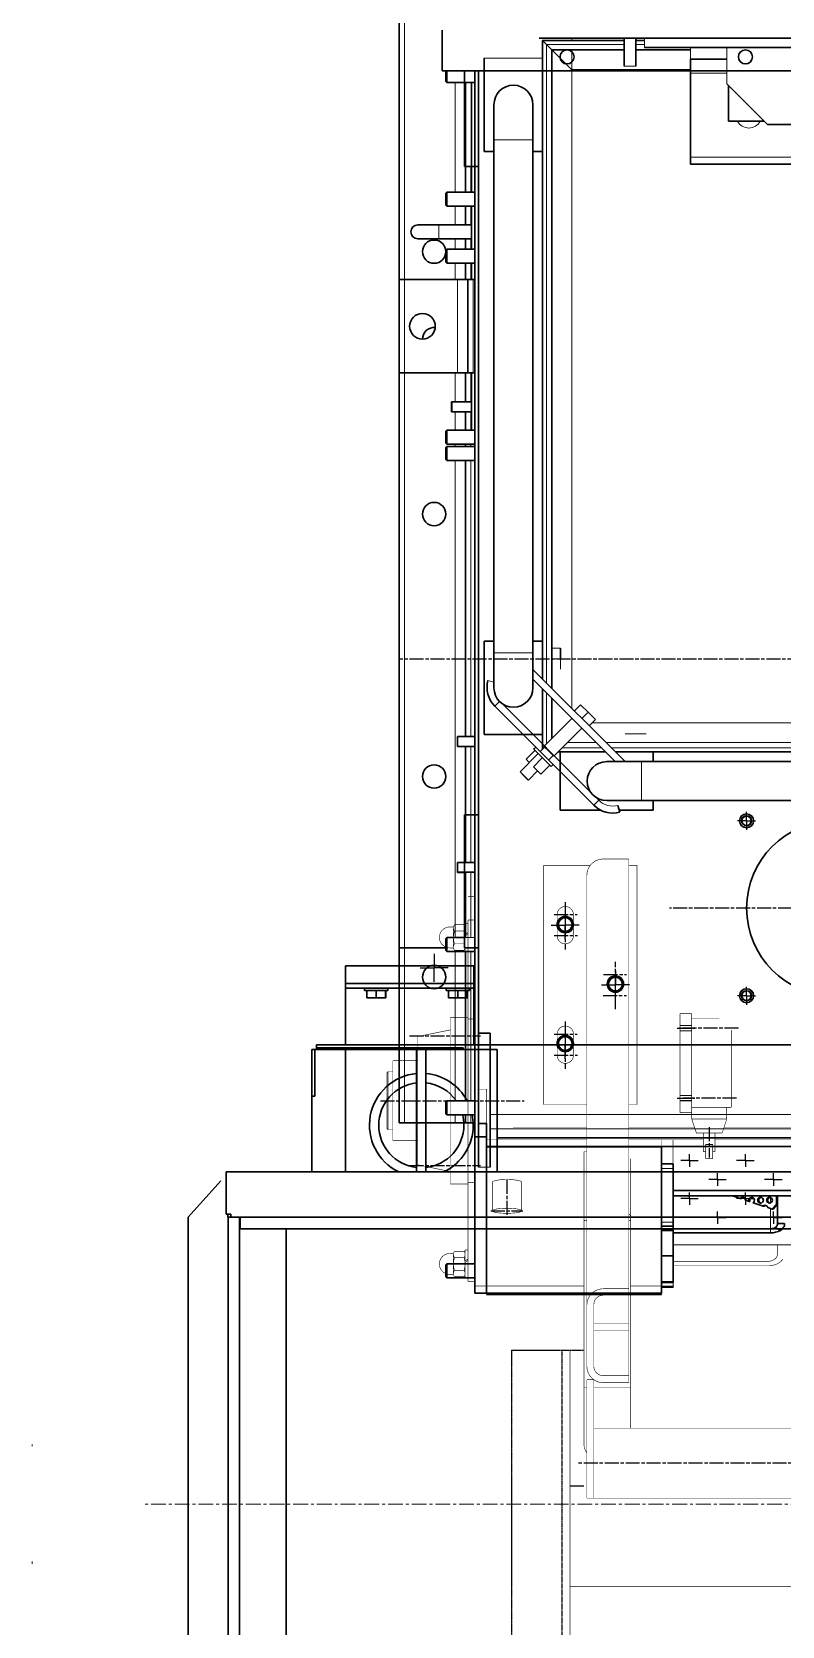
# Model space of a CAD drawing. Header units: feet. Extents: x -99009 to 3252343, y -11094690 to 9035152.
# Drawn here: x 1888051 to 1888695, y -1445643 to -1444276 of the extents above; entities that cross this region are included whole.
import ezdxf

# ---------------------------------------------------------------- set-up
doc = ezdxf.new("R2010")
doc.units = ezdxf.units.FT
for name, pattern in [('CENTER', [2, 1.25, -0.25, 0.25, -0.25]), ('CENTERLINE', [30, 12, -1.5, 3, -1.5, 12]), ('CENTERX2', [20.32, 12.7, -2.54, 2.54, -2.54]), ('HIDDEN', [0.375, 0.25, -0.125]), ('LONG_DASH', [9, 2.25, -4.5, 2.25]), ('PHANTOM', [2.5, 1.25, -0.25, 0.25, -0.25, 0.25, -0.25])]:
    doc.linetypes.add(name, pattern=pattern)
doc.layers.add('AM_7', color=7, linetype='CENTER', lineweight=5)
doc.layers.add('K-LINE', color=7, linetype='Continuous')

# ---------------------------------------------------------------- blocks, each defined once
blk = doc.blocks.new('platform_2')
at = {"color": 7, "linetype": 'Continuous', "lineweight": 30}
for p, q in [((-902.2, 416), (-902.2, -205)), ((-865.2, 9), (-865.2, -26)), ((-422.2, 2), (-782.2, 2)), ((-779.2, -547.5), (-779.2, 0)), ((-779.2, 0), (-709.3, 0)), ((-709.3, 2), (-709.3, -21.9)), ((-699.1, -21.9), (-699.1, 2)), ((-699.1, 0), (-691.7, 0)), ((-771.2, -555.5), (-771.2, -8)), ((-771.2, -8), (-709.3, -8)), ((-699.1, -8), (-652.2, -8)), ((-512.7, -6), (-691.7, -6)), ((-829.2, -26), (-865.2, -26)), ((-846.2, -26), (-846.2, -108)), ((-834.2, -26), (-834.2, -108)), ((-829.2, -95), (-829.2, -15)), ((-754.2, -25), (-652.2, -25)), ((-652.2, -16), (-621.2, -16)), ((-652.2, -28), (-652.2, -16)), ((-861.3, -36), (-846.2, -36)), ((-652.2, -100), (-652.2, -28)), ((-619.7, -38.5), (-619.7, -69.2)), ((-820.9, -55), (-820.9, -85)), ((-787.5, -85), (-787.5, -55)), ((-619.7, -69.2), (-618.3, -69.2)), ((-618.3, -69.2), (-589.1, -69.2)), ((-586.2, -72), (-557.2, -72)), ((-820.9, -95), (-829.2, -95)), ((-820.9, -85), (-820.9, -525)), ((-787.5, -525), (-787.5, -85)), ((-779.2, -95), (-787.5, -95)), ((-846.2, -108), (-834.2, -108)), ((-845.2, -108), (-845.2, -130)), ((-837.2, -108), (-837.2, -940)), ((-834.2, -108), (-834.2, -851)), ((-652.2, -106), (-652.2, -100)), ((-652.2, -106), (-552.2, -106)), ((-861.3, -130), (-862.2, -130.9)), ((-837.2, -130), (-861.3, -130)), ((-862.2, -141.1), (-861.3, -142)), ((-861.3, -142), (-837.2, -142)), ((-845.2, -142), (-845.2, -158)), ((-868.2, -158), (-886.2, -158)), ((-840.2, -158), (-868.2, -158)), ((-886.2, -170), (-868.2, -170)), ((-868.2, -170), (-840.2, -170)), ((-845.2, -170), (-845.2, -179)), ((-861.3, -179), (-862.2, -179.9)), ((-862.2, -190.1), (-861.3, -191)), ((-837.2, -179), (-861.3, -179)), ((-861.3, -191), (-861.3, -179)), ((-861.3, -191), (-837.2, -191)), ((-845.2, -191), (-845.2, -205)), ((-902.2, -205), (-902.2, -285)), ((-902.2, -285), (-902.2, -928)), ((-902.2, -285), (-897.7, -285)), ((-897.7, -285), (-852.2, -285)), ((-852.2, -285), (-843.2, -285)), ((-845.2, -285), (-845.2, -309.8)), ((-840.2, -309.8), (-857.1, -309.8)), ((-857.1, -318.2), (-840.2, -318.2)), ((-845.2, -318.2), (-845.2, -334)), ((-837.2, -334), (-861.3, -334)), ((-861.3, -348), (-862.2, -348.9)), ((-861.3, -346), (-837.2, -346)), ((-837.2, -348), (-861.3, -348)), ((-861.3, -360), (-861.3, -348)), ((-845.2, -346), (-845.2, -348)), ((-862.2, -359.1), (-861.3, -360)), ((-861.3, -360), (-837.2, -360)), ((-845.2, -360), (-845.2, -596.8)), ((-820.9, -515), (-829.2, -515)), ((-829.2, -595), (-829.2, -515)), ((-779.2, -515), (-787.5, -515)), ((-820.9, -525), (-820.9, -555)), ((-787.5, -555), (-787.5, -525)), ((-763.7, -521), (-763.7, -530)), ((-708.4, -618.3), (-787.5, -539.2)), ((-716.9, -618.3), (-787.5, -547.7)), ((-779.2, -607.6), (-779.2, -556)), ((-771.2, -598.4), (-771.2, -564)), ((-754, -581.2), (-778, -605.2)), ((-740.2, -575.9), (-733.9, -582.2)), ((-837.2, -596.8), (-852.1, -596.8)), ((-779.2, -595), (-829.2, -595)), ((-769.6, -613.7), (-745.5, -589.6)), ((-852.1, -605.2), (-837.2, -605.2)), ((-845.2, -605.2), (-845.2, -704.8)), ((-783, -611.4), (-798.5, -627)), ((-777.4, -605.8), (-781.2, -609.7)), ((-774, -616.9), (-770.2, -613.1)), ((-725.2, -610), (-765.9, -610)), ((-764.2, -610), (-764.2, -660)), ((211.8, -610), (-716.7, -610)), ((-684.2, -610), (-684.2, -618.3)), ((-791.3, -634.2), (-783.4, -626.3)), ((-771.9, -622.5), (-770.2, -620.7)), ((-694.2, -618.3), (-724.2, -618.3)), ((145.8, -618.3), (-694.2, -618.3)), ((-724.2, -651.7), (-694.2, -651.7)), ((-713, -661.6), (-714.5, -655.8)), ((-694.2, -651.7), (145.8, -651.7)), ((-684.2, -651.7), (-684.2, -660)), ((-729.2, -660), (-764.2, -660)), ((-684.2, -660), (-713.4, -660)), ((-837.2, -704.8), (-852.1, -704.8)), ((-852.1, -713.2), (-837.2, -713.2)), ((-845.2, -713.2), (-845.2, -769)), ((-861.3, -781), (-861.3, -769)), ((-845.2, -781), (-845.2, -909)), ((-834.2, -851), (-824.2, -851)), ((-834.2, -851), (-834.2, -966)), ((-824.2, -851), (-824.2, -966)), ((-837.2, -909), (-861.3, -909)), ((-902.2, -928), (-897.7, -928)), ((-897.7, -928), (-854.2, -928)), ((-861.3, -921), (-837.2, -921)), ((-854.2, -928), (-845.2, -928)), ((-845.2, -921), (-845.2, -928)), ((-845.2, -928), (-840.7, -928)), ((-840.7, -928), (-837.2, -928)), ((-837.2, -940), (-834.2, -940)), ((-837.2, -940), (-837.2, -1074)), ((-824.2, -948.5), (-677.2, -948.5)), ((-677.2, -948.5), (-677.2, -948.1)), ((-677.2, -948.5), (-677.2, -1074)), ((-827.2, -966), (-827.2, -1074)), ((-667.2, -1013.2), (-667.2, -967.3)), ((320.8, -990.7), (-667.2, -990.7)), ((-667.2, -1020.6), (-667.2, -1013.2)), ((-667.2, -1018.8), (-583.6, -1018.8)), ((-667.2, -1022.3), (-583.6, -1022.3)), ((-861.3, -1049), (-862.2, -1049.9)), ((-837.2, -1049), (-861.3, -1049)), ((-677.2, -1041.9), (-667.2, -1041.9)), ((-862.2, -1060.1), (-861.3, -1061)), ((-861.3, -1061), (-837.2, -1061)), ((-827.2, -1074), (-677.2, -1074)), ((-677.2, -1074.6), (-827.2, -1074.6)), ((-677.2, -1075.1), (-827.2, -1075.1)), ((-677.2, -1069), (-667.2, -1069)), ((-667.2, -1068.6), (-667.2, -1069))]:
    blk.add_line(p, q, dxfattribs=at)
at = {"color": 8, "linetype": 'Continuous', "lineweight": 0}
for p, q in [((-897.7, 416), (-897.7, -205)), ((-775.7, -551), (-775.7, -3.5)), ((-775.7, -3.5), (-709.3, -3.5)), ((-699.1, -3.5), (-691.7, -3.5)), ((-854.2, -36), (-854.2, -130)), ((-652.2, -28), (-621.2, -28)), ((-787.5, -85), (-820.9, -85)), ((-840.7, -108), (-840.7, -130)), ((-652.2, -100), (-552.2, -100)), ((-854.2, -142), (-854.2, -158)), ((-840.7, -142), (-840.7, -158)), ((-868.2, -158), (-868.2, -164)), ((-868.2, -164), (-868.2, -170)), ((-854.2, -170), (-854.2, -179)), ((-840.7, -170), (-840.7, -179)), ((-854.2, -191), (-854.2, -205)), ((-840.7, -191), (-840.7, -205)), ((-897.7, -205), (-897.7, -285)), ((-852.2, -205), (-852.2, -285)), ((-897.7, -285), (-897.7, -928)), ((-854.2, -285), (-854.2, -309.8)), ((-840.7, -285), (-840.7, -309.8)), ((-854.2, -318.2), (-854.2, -334)), ((-840.7, -318.2), (-840.7, -334)), ((-854.2, -346), (-854.2, -348)), ((-840.7, -346), (-840.7, -348)), ((-854.2, -360), (-854.2, -769)), ((-840.7, -360), (-840.7, -596.8)), ((-787.5, -525), (-820.9, -525)), ((-775.7, -602.9), (-775.7, -559.5)), ((-840.7, -605.2), (-840.7, -704.8)), ((-728.7, -606.5), (-762.4, -606.5)), ((211.8, -606.5), (-720.2, -606.5)), ((-694.2, -618.3), (-694.2, -651.7)), ((-840.7, -713.2), (-840.7, -769)), ((-854.2, -781), (-854.2, -909)), ((-840.7, -781), (-840.7, -909)), ((-854.2, -921), (-854.2, -928)), ((-840.7, -921), (-840.7, -928)), ((487.8, -920.9), (-824.2, -920.9)), ((480.8, -933.2), (-824.2, -933.2)), ((-583.6, -996.7), (-583.6, -992)), ((-583.6, -1018.8), (-583.6, -1001.4)), ((-667.2, -1013.2), (-677.2, -1013.2)), ((-583.6, -1018.8), (-583.6, -1022.3))]:
    blk.add_line(p, q, dxfattribs=at)
at = {"color": 144, "linetype": 'Continuous', "lineweight": 0}
for p, q in [((-775.7, -3.5), (-779.2, 0)), ((-754.2, 0), (-754.2, 2)), ((-691.7, 2), (-691.7, -6)), ((-771.2, -8), (-775.7, -3.5)), ((-775.7, -3.5), (-771.2, -8)), ((-771.2, -8), (-754.2, -25)), ((-754.2, -25), (-754.2, -8)), ((-652.2, -6), (-652.2, -16)), ((-621.2, -37), (-621.2, -6)), ((-861.3, -36), (-861.3, -26)), ((-779.2, -15), (-829.2, -15)), ((-779.2, -95), (-779.2, -15)), ((-754.2, -25), (-754.2, -572.5)), ((-704.2, -21.9), (-709.3, -21.9)), ((-704.2, -22), (-709.2, -22)), ((-699.1, -21.9), (-704.2, -21.9)), ((-699.2, -22), (-704.2, -22)), ((-621.2, -37), (-586.2, -72)), ((-840.2, -130), (-840.2, -108)), ((-862.2, -141.1), (-862.2, -130.9)), ((-861.3, -142), (-861.3, -130)), ((-840.2, -179), (-840.2, -142)), ((-862.2, -190.1), (-862.2, -179.9)), ((-840.2, -205), (-840.2, -191)), ((-902.2, -205), (-897.7, -205)), ((-897.7, -205), (-852.2, -205)), ((-852.2, -205), (-843.2, -205)), ((-843.2, -205), (-843.2, -285)), ((-843.2, -205), (-838.7, -205)), ((-838.7, -205), (-838.7, -285)), ((-837.2, -205), (-838.7, -205)), ((-843.2, -285), (-838.7, -285)), ((-840.2, -334), (-840.2, -285)), ((-838.7, -285), (-837.2, -285)), ((-857.1, -311.9), (-857.1, -309.8)), ((-857.1, -318.2), (-857.1, -311.9)), ((-861.3, -346), (-861.3, -334)), ((-862.2, -359.1), (-862.2, -348.9)), ((-779.2, -547.5), (-779.2, -515)), ((-771.2, -521), (-763.7, -521)), ((-771.2, -530), (-763.7, -530)), ((-763.7, -530), (-763.7, -539)), ((-826, -548.6), (-820.9, -550)), ((-779.2, -595), (-779.2, -556)), ((-816, -566.8), (-820.1, -570.8)), ((-820.1, -570.8), (-735.2, -655.7)), ((-813.6, -568.8), (-738, -644.4)), ((-751.9, -574.8), (-746.6, -569.5)), ((-746.6, -569.5), (-740.2, -575.9)), ((-754.2, -581), (-754.2, -581.4)), ((-745.5, -581.2), (-740.2, -575.9)), ((-739.2, -587.5), (-733.9, -582.2)), ((-736.6, -585), (533.3, -585)), ((-852.1, -605.2), (-852.1, -596.8)), ((-708.2, -594.5), (-699.2, -594.5)), ((-699.2, -594.5), (-690.2, -594.5)), ((-793.4, -616.3), (-785.8, -608.7)), ((-787, -622.7), (-779.4, -615)), ((-785.1, -605.8), (-786.9, -607.6)), ((-786.7, -607.7), (-786.9, -607.6)), ((-785, -605.9), (-786.7, -607.7)), ((-786.7, -607.7), (-771.9, -622.5)), ((-773.8, -609.4), (-778, -605.2)), ((-769.6, -613.7), (-773.8, -609.4)), ((-725.2, -610), (-764.2, -610)), ((-733.2, -602), (-757.9, -602)), ((516.3, -602), (-724.7, -602)), ((-684.2, -610), (-716.7, -610)), ((-794.9, -630.6), (-798.5, -627)), ((-795, -630.7), (-798.5, -627.1)), ((-793.4, -616.3), (-790.6, -619.1)), ((-780.7, -629), (-787, -622.7)), ((-780.7, -629), (-773, -621.4)), ((-791.5, -634.2), (-795, -630.7)), ((-791.3, -634.2), (-794.9, -630.6)), ((-735.2, -655.7), (-731, -651.4)), ((-733.6, -648.8), (-731, -651.4)), ((-852.1, -713.2), (-852.1, -704.8)), ((-861.3, -769), (-862.2, -769.9)), ((-862.2, -780.1), (-862.2, -769.9)), ((-837.2, -769), (-861.3, -769)), ((-862.2, -780.1), (-861.3, -781)), ((-861.3, -781), (-837.2, -781)), ((-610.1, -817.7), (-608.1, -817.7)), ((-609.3, -815.8), (-606.8, -815.8)), ((-601.6, -815.8), (-599.1, -815.8)), ((-600.3, -817.7), (-598.4, -817.7)), ((-609.2, -822.3), (-606.7, -822.3)), ((-606.7, -822.3), (-609.2, -822.3)), ((-601.7, -822.3), (-599.2, -822.3)), ((-599.2, -822.3), (-601.7, -822.3)), ((-862.2, -920.1), (-862.2, -909.9)), ((-861.3, -921), (-861.3, -909)), ((480.8, -948.1), (-824.2, -948.1)), ((-834.2, -966), (-824.2, -966)), ((-827.2, -966), (-827.2, -1074)), ((-667.2, -967.3), (-677.2, -967.3)), ((320.8, -986.1), (-667.2, -986.1)), ((-609.6, -992.9), (-616.2, -990.7)), ((-602.1, -995.3), (-605.2, -994.3)), ((-589.9, -999.3), (-598.7, -996.5)), ((-578.7, -998), (-578.7, -990.7)), ((-577.6, -1014.3), (-577.6, -990.7)), ((-589.9, -999.3), (-589.1, -999.3)), ((-582.3, -1001.8), (-586, -1000.6)), ((-582.3, -1001.8), (-578.7, -998)), ((-667.2, -1020.6), (-677.2, -1020.6)), ((-667.2, -1068.6), (-667.2, -1020.6)), ((-579.4, -1017.7), (-575.1, -1020.2)), ((-862.2, -1060.1), (-862.2, -1049.9)), ((-861.3, -1061), (-861.3, -1049)), ((-837.2, -1074), (-827.2, -1074)), ((-827.2, -1074.6), (-827.2, -1074)), ((-827.2, -1074.6), (-827.2, -1075.1)), ((-677.2, -1068.6), (-667.2, -1068.6)), ((-677.2, -1074.6), (-677.2, -1074)), ((-677.2, -1074.6), (-677.2, -1075.1))]:
    blk.add_line(p, q, dxfattribs=at)
at = {"color": 144, "linetype": 'Continuous', "lineweight": 0, "flags": 128}
for points in [[(-592.2, -996.8), (-591.3, -996.6), (-590.5, -996.1), (-590, -995.3), (-589.8, -994.3), (-590, -993.4), (-590.5, -992.5), (-591.3, -992), (-592.2, -991.8), (-593.1, -992), (-593.9, -992.5), (-594.4, -993.4), (-594.6, -994.3), (-594.4, -995.3), (-593.9, -996.1), (-593.1, -996.6), (-592.2, -996.8)], [(-584.5, -996.8), (-583.5, -996.6), (-582.8, -996.1), (-582.2, -995.3), (-582.1, -994.3), (-582.2, -993.4), (-582.8, -992.5), (-583.5, -992), (-584.5, -991.8), (-585.4, -992), (-586.2, -992.5), (-586.7, -993.4), (-586.9, -994.3), (-586.7, -995.3), (-586.2, -996.1), (-585.4, -996.6), (-584.5, -996.8)]]:
    blk.add_lwpolyline(points, dxfattribs=at)
at = {"color": 7, "linetype": 'Continuous', "lineweight": 30}
for centre, radius in [((-882.2, -245), 11), ((-529.2, -744), 75), ((-872.2, -803), 10)]:
    blk.add_circle(centre, radius, dxfattribs=at)
at = {"color": 144, "linetype": 'Continuous', "lineweight": 0}
for centre, radius in [((-604.2, -669), 6), ((-604.2, -669), 4.25), ((-759.7, -758), 7), ((-759.7, -758), 6), ((-716.7, -809), 7), ((-716.7, -809), 6), ((-716.7, -809), 5.87), ((-604.2, -819), 6), ((-604.2, -819), 4.13), ((-759.7, -860), 7), ((-759.7, -860), 6)]:
    blk.add_circle(centre, radius, dxfattribs=at)
at = {"color": 7, "linetype": 'Continuous', "lineweight": 30}
for centre, radius, start, end in [((-804.2, -55), 16.7, 0, 180), ((-886.2, -164), 6, 90, 180), ((-886.2, -164), 6, 180, 270), ((-872.2, -256), 10, 84.5474, 180), ((-803.8, -554.6), 23, 165, 225), ((-804.2, -555), 16.7, 180, 0), ((-724.2, -635), 16.7, 90, 270), ((-718.9, -639.4), 23, 225, 285), ((-588.3, -1001.1), 2.39, 12.4938, 131.074), ((-583.5, -1010.3), 8.47, 268.8635, 298.737), ((-583.3, -1005.4), 16.9, 268.8635, 298.737)]:
    blk.add_arc(centre, radius, start, end, dxfattribs=at)
at = {"color": 144, "linetype": 'Continuous', "lineweight": 0}
for centre, radius, start, end in [((-602.2, -64), 11, 207.9821, 332.0179), ((-718.9, -639.4), 17, 225, 285), ((-607.6, -994.2), 2.4, 358.6179, 144.9499), ((-599.9, -994.3), 2.45, 299.9276, 203.6402), ((-587.5, -1001.1), 2.37, 99.6327, 131.5428), ((-582.2, -1014.1), 4.56, 307.8657, 357.5451), ((-579.2, -1013.9), 7.54, 302.1504, 356.4667)]:
    blk.add_arc(centre, radius, start, end, dxfattribs=at)
blk = doc.blocks.new('shot blast mc')
at = {"color": 7, "linetype": 'Continuous', "lineweight": 30}
for p, q in [((148405.9, 57625.7), (148405.9, 57004.7)), ((148442.9, 57218.7), (148442.9, 57183.7)), ((148962.9, 57183.7), (148442.9, 57183.7)), ((148445.9, 57174.6), (148445.9, 57183.7)), ((148446.8, 57173.7), (148446.8, 57183.7)), ((148470.9, 57183.7), (148470.9, 56545.7)), ((148473.9, 57183.7), (148473.9, 56545.7)), ((148445.9, 57174.6), (148446.8, 57173.7)), ((148446.8, 57173.7), (148470.9, 57173.7)), ((148462.9, 57173.7), (148462.9, 57079.7)), ((148467.9, 57079.7), (148467.9, 57173.7)), ((148446.8, 57079.7), (148445.9, 57078.8)), ((148445.9, 57068.6), (148445.9, 57078.8)), ((148470.9, 57079.7), (148446.8, 57079.7)), ((148446.8, 57067.7), (148446.8, 57079.7)), ((148445.9, 57068.6), (148446.8, 57067.7)), ((148446.8, 57067.7), (148470.9, 57067.7)), ((148462.9, 57067.7), (148462.9, 57051.7)), ((148467.9, 57030.7), (148467.9, 57067.7)), ((148439.9, 57051.7), (148421.9, 57051.7)), ((148467.9, 57051.7), (148439.9, 57051.7)), ((148421.9, 57039.7), (148439.9, 57039.7)), ((148439.9, 57039.7), (148467.9, 57039.7)), ((148462.9, 57039.7), (148462.9, 57030.7)), ((148446.8, 57030.7), (148445.9, 57029.8)), ((148445.9, 57019.6), (148445.9, 57029.8)), ((148445.9, 57019.6), (148446.8, 57018.7)), ((148470.9, 57030.7), (148446.8, 57030.7)), ((148446.8, 57018.7), (148446.8, 57030.7)), ((148446.8, 57018.7), (148470.9, 57018.7)), ((148462.9, 57018.7), (148462.9, 57004.7)), ((148467.9, 57004.7), (148467.9, 57018.7)), ((148405.9, 57004.7), (148405.9, 56924.7)), ((148405.9, 57004.7), (148410.4, 57004.7)), ((148410.4, 57004.7), (148455.9, 57004.7)), ((148455.9, 57004.7), (148464.9, 57004.7)), ((148464.9, 57004.7), (148464.9, 56924.7)), ((148464.9, 57004.7), (148469.4, 57004.7)), ((148469.4, 57004.7), (148470.9, 57004.7)), ((148405.9, 56924.7), (148405.9, 56431.7)), ((148405.9, 56924.7), (148410.4, 56924.7)), ((148410.4, 56924.7), (148455.9, 56924.7)), ((148455.9, 56924.7), (148464.9, 56924.7)), ((148462.9, 56924.7), (148462.9, 56899.9)), ((148464.9, 56924.7), (148469.4, 56924.7)), ((148467.9, 56875.7), (148467.9, 56924.7)), ((148469.4, 56924.7), (148470.9, 56924.7)), ((148451, 56899.9), (148450.9, 56899.8)), ((148450.9, 56897.7), (148450.9, 56899.8)), ((148450.9, 56891.5), (148450.9, 56897.7)), ((148467.9, 56899.9), (148451, 56899.9)), ((148451, 56897.8), (148451, 56899.9)), ((148451, 56891.4), (148451, 56897.8)), ((148450.9, 56891.5), (148451, 56891.4)), ((148451, 56891.4), (148467.9, 56891.4)), ((148462.9, 56891.4), (148462.9, 56875.7)), ((148446.8, 56875.7), (148445.9, 56874.8)), ((148445.9, 56864.6), (148445.9, 56874.8)), ((148470.9, 56875.7), (148446.8, 56875.7)), ((148446.8, 56863.7), (148446.8, 56875.7)), ((148445.9, 56864.6), (148446.8, 56863.7)), ((148446.8, 56861.7), (148445.9, 56860.8)), ((148445.9, 56850.6), (148445.9, 56860.8)), ((148446.8, 56863.7), (148470.9, 56863.7)), ((148470.9, 56861.7), (148446.8, 56861.7)), ((148446.8, 56849.7), (148446.8, 56861.7)), ((148462.9, 56863.7), (148462.9, 56861.7)), ((148445.9, 56850.6), (148446.8, 56849.7)), ((148446.8, 56849.7), (148470.9, 56849.7)), ((148462.9, 56849.7), (148462.9, 56612.9)), ((148456, 56612.9), (148455.9, 56612.8)), ((148455.9, 56604.5), (148455.9, 56612.8)), ((148470.9, 56612.9), (148456, 56612.9)), ((148456, 56604.4), (148456, 56612.9)), ((148455.9, 56604.5), (148456, 56604.4)), ((148456, 56604.4), (148470.9, 56604.4)), ((148462.9, 56604.4), (148462.9, 56545.7)), ((148461.9, 56545.7), (148473.9, 56545.7)), ((148461.9, 56545.7), (148461.9, 56431.7)), ((148473.9, 56545.7), (148473.9, 56431.7)), ((148456, 56504.9), (148455.9, 56504.8)), ((148455.9, 56496.5), (148455.9, 56504.8)), ((148461.9, 56504.9), (148456, 56504.9)), ((148456, 56496.4), (148456, 56504.9)), ((148455.9, 56496.5), (148456, 56496.4)), ((148456, 56496.4), (148461.9, 56496.4)), ((148405.9, 56431.7), (148410.4, 56431.7)), ((148410.4, 56431.7), (148445.9, 56431.7)), ((148446.8, 56440.7), (148445.9, 56439.8)), ((148445.9, 56429.6), (148445.9, 56439.8)), ((148461.9, 56440.7), (148446.8, 56440.7)), ((148446.8, 56428.7), (148446.8, 56440.7)), ((148461.9, 56431.7), (148473.9, 56431.7)), ((148470.9, 56431.7), (148470.9, 56269.7)), ((148473.9, 56431.7), (148473.9, 56358.7)), ((148359.9, 56416.3), (148359.9, 56401.3)), ((148469.9, 56416.3), (148359.9, 56416.3)), ((148445.9, 56429.6), (148446.8, 56428.7)), ((148446.8, 56428.7), (148470.9, 56428.7)), ((148469.9, 56416.3), (148469.9, 56401.3)), ((148469.9, 56401.3), (148359.9, 56401.3)), ((148359.9, 56397.3), (148359.9, 56401.3)), ((148469.9, 56397.3), (148359.9, 56397.3)), ((148359.9, 56392.3), (148359.9, 56397.3)), ((148359.9, 56348.7), (148359.9, 56392.3)), ((148376.3, 56397.3), (148376.3, 56395.3)), ((148376.3, 56395.3), (148386, 56395.3)), ((148378.3, 56395.3), (148378.3, 56388.9)), ((148386.2, 56388.9), (148378.3, 56388.9)), ((148386, 56395.3), (148396.3, 56395.3)), ((148386.2, 56395.3), (148386.2, 56388.9)), ((148394.3, 56388.9), (148386.2, 56388.9)), ((148394.3, 56395.3), (148394.3, 56388.9)), ((148394.4, 56388.9), (148394.3, 56388.9)), ((148394.4, 56395.3), (148394.4, 56388.9)), ((148396.3, 56395.3), (148396.3, 56397.3)), ((148446.3, 56397.3), (148446.3, 56395.3)), ((148446.3, 56395.3), (148456, 56395.3)), ((148448.3, 56395.3), (148448.3, 56388.9)), ((148456.2, 56388.9), (148448.3, 56388.9)), ((148456, 56395.3), (148466.3, 56395.3)), ((148456.2, 56395.3), (148456.2, 56388.9)), ((148464.3, 56388.9), (148456.2, 56388.9)), ((148464.3, 56395.3), (148464.3, 56388.9)), ((148464.4, 56388.9), (148464.3, 56388.9)), ((148464.4, 56395.3), (148464.4, 56388.9)), ((148466.3, 56395.3), (148466.3, 56397.3)), ((148469.9, 56397.3), (148469.9, 56401.3)), ((148469.9, 56392.3), (148469.9, 56397.3)), ((148469.9, 56348.7), (148469.9, 56392.3)), ((148334.9, 56348.7), (148334.9, 56346)), ((148470.9, 56348.7), (148334.9, 56348.7)), ((148334.9, 56348.7), (148334.9, 56346)), ((149934.9, 56348.7), (148334.9, 56348.7)), ((148333.5, 56344.7), (148330.9, 56344.7)), ((148330.9, 56304.7), (148330.9, 56344.7)), ((148333.5, 56344.7), (148330.9, 56344.7)), ((148330.9, 56304.7), (148330.9, 56344.7)), ((148333.5, 56344.7), (148339.9, 56344.7)), ((148333.5, 56304.7), (148333.5, 56344.7)), ((148333.5, 56304.7), (148333.5, 56344.7)), ((148333.5, 56344.7), (148339.9, 56344.7)), ((148460.9, 56346), (148334.9, 56346)), ((148334.9, 56346), (148334.9, 56344.7)), ((148460.9, 56346), (148334.9, 56346)), ((148334.9, 56346), (148334.9, 56344.7)), ((148339.9, 56344.7), (148359.9, 56344.7)), ((148339.9, 56344.7), (148359.9, 56344.7)), ((148420.9, 56344.7), (148359.9, 56344.7)), ((148359.9, 56239.7), (148359.9, 56344.7)), ((148420.9, 56344.7), (148359.9, 56344.7)), ((148359.9, 56239.7), (148359.9, 56344.7)), ((148420.9, 56344.7), (148428.9, 56344.7)), ((148420.9, 56339.2), (148420.9, 56344.7)), ((148420.9, 56344.7), (148428.9, 56344.7)), ((148420.9, 56339.2), (148420.9, 56344.7)), ((148420.9, 56339.2), (148420.9, 56245.6)), ((148420.9, 56339.2), (148420.9, 56245.6)), ((148428.9, 56344.7), (148428.9, 56339.2)), ((148428.9, 56344.7), (148428.9, 56339.2)), ((148470.9, 56344.7), (148428.9, 56344.7)), ((148489.9, 56344.7), (148428.9, 56344.7)), ((148428.9, 56339.2), (148428.9, 56245.6)), ((148428.9, 56339.2), (148428.9, 56245.6)), ((148460.9, 56344.7), (148460.9, 56346)), ((148460.9, 56346), (148460.9, 56344.7)), ((148489.9, 56239.7), (148489.9, 56344.7)), ((148330.9, 56239.7), (148330.9, 56304.7)), ((148333.5, 56304.7), (148330.9, 56304.7)), ((148330.9, 56304.7), (148330.9, 56239.7)), ((148330.9, 56304.7), (148333.5, 56304.7)), ((148446.8, 56300.7), (148445.9, 56299.8)), ((148445.9, 56299.8), (148446.8, 56300.7)), ((148445.9, 56289.6), (148445.9, 56299.8)), ((148445.9, 56299.8), (148445.9, 56289.6)), ((148470.9, 56300.7), (148446.8, 56300.7)), ((148446.8, 56300.7), (148470.9, 56300.7)), ((148446.8, 56288.7), (148446.8, 56300.7)), ((148446.8, 56300.7), (148446.8, 56288.7)), ((148445.9, 56289.6), (148446.8, 56288.7)), ((148446.8, 56288.7), (148445.9, 56289.6)), ((148446.8, 56288.7), (148470.9, 56288.7)), ((148470.9, 56288.7), (148446.8, 56288.7)), ((148473.9, 56288.8), (148473.9, 56281.2)), ((148473.9, 56281.2), (148480.9, 56281.2)), ((148480.9, 56281.2), (148480.9, 56276.4)), ((148480.9, 56269.7), (148470.9, 56269.7)), ((148470.9, 56269.7), (148470.9, 56135.7)), ((148480.9, 56276.1), (148480.9, 56276.4)), ((148480.9, 56276.1), (148480.9, 56269.7)), ((148480.9, 56269.7), (148480.9, 56262.2)), ((149779.9, 56268.7), (148489.9, 56268.7)), ((148480.9, 56261.5), (148480.9, 56262.2)), ((148480.9, 56261.5), (149785.9, 56261.5)), ((148480.9, 56261.5), (148480.9, 56135.7)), ((148480.9, 56135.7), (148480.9, 56261.2)), ((148480.9, 56261.2), (148630.9, 56261.2)), ((148630.9, 56261.2), (148630.9, 56261.5)), ((148630.9, 56135.7), (148630.9, 56261.2)), ((150642.5, 56239.7), (148257.5, 56239.7)), ((148257.5, 56209.7), (148257.5, 56239.7)), ((148420.9, 56239.7), (148420.9, 56245.6)), ((148420.9, 56239.7), (148420.9, 56245.6)), ((148428.9, 56245.6), (148428.9, 56239.7)), ((148428.9, 56245.6), (148428.9, 56239.7)), ((148630.9, 56246.5), (148640.9, 56246.5)), ((148640.9, 56200.6), (148640.9, 56246.5)), ((148224.9, 56200.7), (148253, 56232)), ((149628.9, 56223.6), (148640.9, 56223.6)), ((149628.9, 56219), (148640.9, 56219)), ((148698.5, 56216.8), (148691.9, 56219)), ((148698.5, 56216.8), (148699.3, 56216.8)), ((148706, 56214.3), (148702.9, 56215.4)), ((148706, 56214.3), (148706.8, 56214.3)), ((148718.2, 56210.3), (148709.5, 56213.2)), ((148725.8, 56207.8), (148729.5, 56211.6)), ((148730.2, 56211.6), (148726.6, 56207.8)), ((148729.5, 56211.6), (148729.5, 56219)), ((148729.5, 56211.6), (148730.2, 56211.6)), ((148730.2, 56211.6), (148730.2, 56219)), ((148730.5, 56195.3), (148730.5, 56219)), ((148224.9, 56200.7), (148224.9, 55708.7)), ((148257.5, 56203.3), (148257.5, 56209.7)), ((148257.5, 56203.3), (148261.5, 56203.3)), ((148258.9, 56203.3), (148258.9, 56200.7)), ((148259.2, 56200.7), (148258.9, 56200.7)), ((148259.2, 56200.7), (148259.2, 55708.7)), ((148268.8, 56200.7), (148259.2, 56200.7)), ((148261.5, 56200.7), (148261.5, 56203.3)), ((148268.8, 56200.7), (148268.8, 55708.7)), ((148269.5, 56200.7), (148268.8, 56200.7)), ((148269.5, 56200.7), (150645.5, 56200.7)), ((148269.5, 56200.7), (148269.5, 56190.7)), ((148640.9, 56193.2), (148640.9, 56200.6)), ((148718.2, 56210.3), (148719, 56210.3)), ((148725.8, 56207.8), (148722.1, 56209)), ((148726.6, 56207.8), (148725.8, 56207.8)), ((148269.5, 56190.7), (150645.5, 56190.7)), ((148308.9, 55718.7), (148308.9, 56190.7)), ((148630.9, 56193.2), (148640.9, 56193.2)), ((148640.9, 56145.3), (148640.9, 56193.2)), ((148640.9, 56190.9), (148724.5, 56190.9)), ((148640.9, 56187.3), (148724.5, 56187.3)), ((148728.7, 56191.9), (148733, 56189.4)), ((148730.5, 56195.3), (148736.5, 56195.3)), ((148446.8, 56160.7), (148445.9, 56159.8)), ((148445.9, 56159.8), (148446.8, 56160.7)), ((148445.9, 56149.6), (148445.9, 56159.8)), ((148445.9, 56159.8), (148445.9, 56149.6)), ((148470.9, 56160.7), (148446.8, 56160.7)), ((148446.8, 56160.7), (148470.9, 56160.7)), ((148446.8, 56148.7), (148446.8, 56160.7)), ((148446.8, 56160.7), (148446.8, 56148.7)), ((148445.9, 56149.6), (148446.8, 56148.7)), ((148446.8, 56148.7), (148445.9, 56149.6)), ((148446.8, 56148.7), (148470.9, 56148.7)), ((148470.9, 56148.7), (148446.8, 56148.7)), ((148640.9, 56145.3), (148630.9, 56145.3)), ((148640.9, 56144.8), (148630.9, 56144.8)), ((148640.9, 56145.3), (148640.9, 56144.8)), ((148480.9, 56135.7), (148470.9, 56135.7)), ((148480.9, 56135.7), (148630.9, 56135.7)), ((148091.3, 56005.2), (148090.8, 56005.2)), ((148090.8, 56004.9), (148091.3, 56004.9)), ((148091.3, 55904.9), (148090.8, 55904.9)), ((148090.8, 55904.1), (148091.3, 55904.1))]:
    blk.add_line(p, q, dxfattribs=at)
at = {"color": 3, "linetype": 'CENTERLINE'}
for p, q in [((149938.9, 56679.2), (148405.9, 56679.2)), ((148548.4, 56471), (148548.4, 56430.4)), ((148538.9, 56460.2), (148558.5, 56460.2)), ((148538.9, 56442.2), (148559, 56442.2)), ((148591.4, 56379.2), (148591.4, 56419.7)), ((148581.3, 56408.9), (148600.9, 56408.9)), ((148580.8, 56390.9), (148600.9, 56390.9)), ((148548.4, 56368.5), (148548.4, 56327.9)), ((148538.9, 56357.7), (148558.5, 56357.7)), ((148538.9, 56339.7), (148559, 56339.7)), ((149710.2, 55989.9), (148558.5, 55989.9))]:
    blk.add_line(p, q, dxfattribs=at)
at = {"color": 2, "linetype": 'CENTERLINE'}
for p, q in [((148703.9, 56540.7), (148696.2, 56540.7)), ((148703.9, 56540.7), (148703.9, 56548.4)), ((148703.9, 56540.7), (148703.9, 56548.4)), ((148703.9, 56540.7), (148711.6, 56540.7)), ((148703.9, 56540.7), (148703.9, 56533)), ((148703.9, 56540.7), (148711.6, 56540.7)), ((148548.4, 56463.2), (148548.4, 56451.2)), ((148778.9, 56465.7), (148637.7, 56465.7)), ((148536.4, 56451.2), (148548.4, 56451.2)), ((148548.4, 56439.2), (148548.4, 56451.2)), ((148560.4, 56451.2), (148548.4, 56451.2)), ((148435.9, 56426.7), (148435.9, 56414.7)), ((148423.9, 56414.7), (148435.9, 56414.7)), ((148435.9, 56402.7), (148435.9, 56414.7)), ((148447.9, 56414.7), (148435.9, 56414.7)), ((148591.4, 56411.9), (148591.4, 56399.9)), ((148579.4, 56399.9), (148591.4, 56399.9)), ((148591.4, 56387.9), (148591.4, 56399.9)), ((148603.4, 56399.9), (148591.4, 56399.9)), ((148703.9, 56390.7), (148696.2, 56390.7)), ((148703.9, 56390.7), (148703.9, 56398.4)), ((148703.9, 56390.7), (148703.9, 56383)), ((148703.9, 56390.7), (148711.6, 56390.7)), ((148644.4, 56362.9), (148659.4, 56362.9)), ((148697, 56362.9), (148646.3, 56362.9)), ((148414.8, 56356.2), (148475.6, 56356.2)), ((148536.4, 56348.7), (148548.4, 56348.7)), ((148548.4, 56360.7), (148548.4, 56348.7)), ((148548.4, 56336.7), (148548.4, 56348.7)), ((148560.4, 56348.7), (148548.4, 56348.7)), ((148389.8, 56300.7), (148513.1, 56300.7)), ((148644.4, 56302.9), (148659.4, 56302.9)), ((148695.3, 56302.9), (148649.4, 56302.9)), ((148671.9, 56277.9), (148671.9, 56251.9)), ((148654.9, 56249.4), (148654.9, 56254.7)), ((148702.9, 56249.4), (148702.9, 56254.7)), ((148414.8, 56245.2), (148475.6, 56245.2)), ((148654.9, 56249.4), (148647.4, 56249.4)), ((148654.9, 56249.4), (148654.9, 56244.1)), ((148654.9, 56249.4), (148662.4, 56249.4)), ((148678.9, 56233.1), (148678.9, 56238.4)), ((148702.9, 56249.4), (148695.4, 56249.4)), ((148702.9, 56249.4), (148702.9, 56244.1)), ((148702.9, 56249.4), (148710.4, 56249.4)), ((148726.9, 56233.1), (148726.9, 56238.4)), ((148498.4, 56202.7), (148498.4, 56233.8)), ((148678.9, 56233.1), (148671.4, 56233.1)), ((148678.9, 56233.1), (148678.9, 56227.8)), ((148678.9, 56233.1), (148686.4, 56233.1)), ((148726.9, 56233.1), (148719.4, 56233.1)), ((148726.9, 56233.1), (148726.9, 56227.8)), ((148726.9, 56233.1), (148734.4, 56233.1)), ((148654.9, 56216.8), (148647.4, 56216.8)), ((148654.9, 56216.8), (148654.9, 56222.1)), ((148654.9, 56216.8), (148654.9, 56211.4)), ((148654.9, 56216.8), (148662.4, 56216.8)), ((148702.9, 56216.8), (148695.4, 56216.8)), ((148702.9, 56216.8), (148702.9, 56222.1)), ((148702.9, 56216.8), (148702.9, 56211.4)), ((148702.9, 56216.8), (148710.4, 56216.8)), ((148484.4, 56206.3), (148512, 56206.3)), ((148678.9, 56200.4), (148671.4, 56200.4)), ((148678.9, 56200.4), (148678.9, 56205.8)), ((148678.9, 56200.4), (148678.9, 56195.1)), ((148678.9, 56200.4), (148686.4, 56200.4)), ((148726.9, 56200.4), (148719.4, 56200.4)), ((148726.9, 56200.4), (148726.9, 56205.8)), ((148726.9, 56200.4), (148726.9, 56195.1)), ((148726.9, 56200.4), (148734.4, 56200.4))]:
    blk.add_line(p, q, dxfattribs=at)
at = {"color": 2, "linetype": 'PHANTOM'}
for q in [(148502.4, 55464.2), (148564.4, 56086.8)]:
    blk.add_line((148502.4, 56086.8), q, dxfattribs=at)
at = {"color": 110, "linetype": 'HIDDEN'}
blk.add_line((148545.4, 56086.8), (148545.4, 55804), dxfattribs=at)
at = {"color": 1, "linetype": 'Continuous'}
blk.add_line((148564.4, 55970.1), (148552.4, 55970.1), dxfattribs=at)
at = {"color": 7, "linetype": 'Continuous', "const_width": 0.5}
for points in [[(148569.8, 56502.4), (148529.9, 56502.4)], [(148529.9, 56502.4), (148529.9, 56297.4)], [(148602.9, 56507.9), (148580.9, 56507.9)], [(148602.9, 56133.9), (148602.9, 56507.9)], [(148609.9, 56502.4), (148602.9, 56502.4)], [(148609.9, 56297.4), (148609.9, 56502.4)], [(148566.9, 56493.9), (148566.9, 56072.9)], [(148470.9, 56475.7), (148464.9, 56475.7)], [(148541.4, 56460.2), (148541.4, 56442.2)], [(148555.4, 56460.2), (148555.4, 56442.2)], [(148449.4, 56449.7), (148452.5, 56449.7)], [(148452.4, 56448.9), (148452.4, 56432.4)], [(148461.5, 56451.6), (148453.4, 56451.6)], [(148461.5, 56446.1), (148453.4, 56446.1)], [(148462.4, 56452.7), (148462.4, 56428.7)], [(148464.9, 56452.7), (148462.4, 56452.7)], [(148462.4, 56432.4), (148462.4, 56448.9)], [(148464.9, 56445), (148462.4, 56443.1)], [(148464.9, 56443.8), (148462.4, 56441.9)], [(148464.9, 56145.7), (148464.9, 56455.7)], [(148464.9, 56455.7), (148470.9, 56455.7)], [(148464.9, 56428.7), (148464.9, 56452.7)], [(148464.9, 56433.7), (148464.9, 56447.7)], [(148470.9, 56455.7), (148470.9, 56153.7)], [(148449.4, 56431.7), (148452.5, 56431.7)], [(148453.4, 56435.2), (148461.5, 56435.2)], [(148453.4, 56429.7), (148461.5, 56429.7)], [(148464.9, 56425.7), (148464.9, 56433.7)], [(148462.4, 56428.7), (148464.9, 56428.7)], [(148462.9, 56428.7), (148462.9, 56372.2)], [(148646.9, 56375.4), (148656.9, 56375.4)], [(148646.9, 56365), (148646.9, 56375.4)], [(148656.9, 56365), (148656.9, 56375.4)], [(148421.9, 56355.7), (148449.9, 56361.4)], [(148464.9, 56372.2), (148449.9, 56372.2)], [(148449.9, 56372.2), (148449.9, 56361.4)], [(148449.9, 56361.4), (148449.9, 56229.2)], [(148464.9, 56229.2), (148464.9, 56372.2)], [(148464.9, 56370.7), (148470.9, 56370.7)], [(148646.9, 56360.9), (148646.9, 56365)], [(148656.9, 56370.9), (148680.6, 56370.9)], [(148656.9, 56370.9), (148656.9, 56294.9)], [(148656.9, 56360.9), (148656.9, 56365)], [(148656.9, 56360.9), (148656.9, 56365)], [(148690.9, 56361.3), (148690.9, 56294.9)], [(148421.9, 56248.4), (148421.9, 56355.7)], [(148541.4, 56357.7), (148541.4, 56339.7)], [(148555.4, 56357.7), (148555.4, 56339.7)], [(148646.9, 56305), (148646.9, 56360.9)], [(148656.9, 56305), (148656.9, 56360.9)], [(148656.9, 56305), (148656.9, 56360.9)], [(148421.9, 56334.9), (148400.5, 56334.9)], [(148400.5, 56334.9), (148400.5, 56266.4)], [(148396.4, 56325.7), (148395.4, 56324.7)], [(148395.4, 56276.7), (148395.4, 56324.7)], [(148400.5, 56325.7), (148396.4, 56325.7)], [(148396.4, 56275.7), (148396.4, 56325.7)], [(148473.9, 56310.6), (148480.9, 56310.6)], [(148480.9, 56310.6), (148480.9, 56267.1)], [(148480.9, 56141.7), (148480.9, 56302.6)], [(148529.9, 56297.4), (148566.9, 56297.4)], [(148602.9, 56297.4), (148609.9, 56297.4)], [(148646.9, 56300.9), (148646.9, 56305)], [(148646.9, 56290.4), (148646.9, 56300.9)], [(148656.9, 56300.9), (148656.9, 56305)], [(148656.9, 56300.9), (148656.9, 56305)], [(148656.9, 56290.4), (148656.9, 56300.9)], [(148656.9, 56290.4), (148656.9, 56300.9)], [(148656.9, 56294.9), (148690.9, 56294.9)], [(148656.9, 56294.9), (148656.9, 56284.9)], [(148686.9, 56294.9), (148686.9, 56284.9)], [(148646.9, 56290.4), (148656.9, 56290.4)], [(148686.9, 56284.9), (148656.9, 56284.9)], [(148660.9, 56272.9), (148656.9, 56284.9)], [(148686.9, 56284.9), (148682.9, 56272.9)], [(148395.4, 56276.7), (148396.4, 56275.7)], [(148400.5, 56275.7), (148396.4, 56275.7)], [(148400.5, 56266.4), (148421.9, 56266.4)], [(148480.9, 56267.1), (148480.9, 56141.7)], [(148480.9, 56267.1), (148566.9, 56267.1)], [(148566.9, 56267.1), (148480.9, 56267.1)], [(148602.9, 56267.1), (148666.9, 56267.1)], [(148630.9, 56267.1), (148603.4, 56267.1)], [(148630.9, 56267.1), (148640.9, 56267.1)], [(148630.9, 56189.9), (148630.9, 56267.1)], [(148630.9, 56141.7), (148630.9, 56267.1)], [(148640.9, 56267.1), (148640.9, 56189.9)], [(148682.9, 56272.9), (148660.9, 56272.9)], [(148666.9, 56256.9), (148666.9, 56272.9)], [(148676.9, 56272.9), (148676.9, 56256.9)], [(148676.9, 56267.1), (148928.9, 56267.1)], [(148564.4, 56257.1), (148566.9, 56257.1)], [(148564.4, 56198.1), (148564.4, 56257.1)], [(148668.9, 56256.9), (148666.9, 56256.9)], [(148674.9, 56263.4), (148668.9, 56263.4)], [(148668.9, 56263.4), (148668.9, 56262.9)], [(148668.9, 56262.9), (148668.9, 56250.9)], [(148674.9, 56262.9), (148668.9, 56262.9)], [(148674.9, 56263.4), (148674.9, 56262.9)], [(148674.9, 56250.9), (148674.9, 56262.9)], [(148676.9, 56256.9), (148674.9, 56256.9)], [(148421.9, 56245.7), (148421.9, 56248.4)], [(148449.9, 56239.9), (148421.9, 56245.7)], [(148604.4, 56019.9), (148604.4, 56251)], [(148668.9, 56250.9), (148674.9, 56250.9)], [(148449.9, 56229.2), (148464.9, 56229.2)], [(148464.9, 56229.2), (148464.9, 56238)], [(148464.9, 56230.7), (148470.9, 56230.7)], [(148485.9, 56206.3), (148485.9, 56230.9)], [(148510.9, 56206.3), (148510.9, 56230.9)], [(148510.9, 56206.1), (148510.9, 56206.1)], [(148564.4, 56198.1), (148564.4, 56054.5)], [(148566.9, 56198.1), (148564.4, 56198.1)], [(148604.4, 56198.1), (148602.9, 56198.1)], [(148604.4, 56201), (148604.4, 56198.1)], [(148604.4, 56054.5), (148604.4, 56198.1)], [(148630.9, 56205.3), (148630.9, 56141.7)], [(148640.9, 56189.9), (148630.9, 56189.9)], [(148640.9, 56189.9), (148630.9, 56189.9)], [(148640.9, 56141.7), (148640.9, 56189.9)], [(148461.5, 56171.6), (148453.4, 56171.6)], [(148464.9, 56172.7), (148462.4, 56172.7)], [(148462.4, 56172.7), (148462.4, 56148.7)], [(148464.9, 56148.7), (148464.9, 56172.7)], [(148640.9, 56177.2), (148924.2, 56177.2)], [(148640.9, 56177), (148924.2, 56177)], [(148730.4, 56177), (148730.4, 56169.2)], [(148449.4, 56169.7), (148452.5, 56169.7)], [(148452.4, 56168.9), (148452.4, 56152.4)], [(148461.5, 56166.1), (148453.4, 56166.1)], [(148462.4, 56152.4), (148462.4, 56168.9)], [(148464.9, 56165), (148462.4, 56163.1)], [(148464.9, 56163.8), (148462.4, 56161.9)], [(148640.9, 56163), (148722.4, 56163)], [(148640.9, 56159.1), (148722.4, 56159.1)], [(148449.4, 56151.7), (148452.5, 56151.7)], [(148453.4, 56155.2), (148461.5, 56155.2)], [(148453.4, 56149.7), (148461.5, 56149.7)], [(148462.4, 56148.7), (148464.9, 56148.7)], [(148464.9, 56153.7), (148464.9, 56154.7)], [(148470.9, 56145.7), (148464.9, 56145.7)], [(148470.9, 56153.7), (148470.9, 56145.7)], [(148564.4, 56146.6), (148564.4, 56006.6)], [(148470.9, 56141.7), (148480.9, 56141.7)], [(148480.9, 56141.7), (148564.4, 56141.7)], [(148602.9, 56139.4), (148580.9, 56139.4)], [(148580.9, 56133.9), (148602.9, 56133.9)], [(148602.9, 56058.9), (148602.9, 56133.9)], [(148604.4, 56141.7), (148630.9, 56141.7)], [(148630.9, 56141.7), (148640.9, 56141.7)], [(148572.9, 56072.9), (148572.9, 56125.9)], [(148602.9, 56109.9), (148572.9, 56109.9)], [(148572.9, 56109.9), (148572.9, 56103.9)], [(148572.9, 56103.9), (148602.9, 56103.9)], [(148602.9, 56103.9), (148602.9, 56109.9)], [(148572.9, 56061.4), (148566.9, 56061.4)], [(148566.9, 56061.4), (148566.9, 55959.9)], [(148572.9, 55959.9), (148572.9, 56061.4)], [(148602.9, 56064.9), (148580.9, 56064.9)], [(148564.4, 56054.5), (148566.9, 56054.5)], [(148572.9, 56054.5), (148604.4, 56054.5)], [(148580.9, 56058.9), (148602.9, 56058.9)], [(149047.9, 56019.9), (148572.9, 56019.9)], [(148572.9, 56019.9), (148572.9, 55959.9)], [(148566.9, 55959.9), (148572.9, 55959.9)], [(148572.9, 55959.9), (149088.9, 55959.9)]]:
    blk.add_lwpolyline(points, dxfattribs=at)
for points in [[(148580.9, 56507.9, 0.414214), (148566.9, 56493.9)], [(148555.4, 56460.2, 1), (148541.4, 56460.2)], [(148449.4, 56449.7, 1), (148449.4, 56431.7)], [(148453.4, 56451.6, 0.343146), (148453.4, 56446.1)], [(148453.4, 56446.1, 0.171573), (148453.4, 56435.2)], [(148461.5, 56446.1, 0.343146), (148461.5, 56451.6)], [(148461.5, 56435.2, 0.171573), (148461.5, 56446.1)], [(148453.4, 56435.2, 0.343146), (148453.4, 56429.7)], [(148461.5, 56429.7, 0.343146), (148461.5, 56435.2)], [(148541.4, 56442.2, 1), (148555.4, 56442.2)], [(148555.4, 56357.7, 1), (148541.4, 56357.7)], [(148541.4, 56339.7, 1), (148555.4, 56339.7)], [(148486.4, 56231.5, 0.129749), (148486, 56231.1)], [(148486, 56231.1, 0.140209), (148485.9, 56230.9)], [(148487.1, 56231.8, 0.040967), (148486.4, 56231.5)], [(148488.2, 56232.1, 0.027155), (148487.1, 56231.8)], [(148489.6, 56232.4, 0.016697), (148488.2, 56232.1)], [(148491.3, 56232.7, 0.012385), (148489.6, 56232.4)], [(148493.1, 56232.9, 0.009842), (148491.3, 56232.7)], [(148495.2, 56233, 0.008457), (148493.1, 56232.9)], [(148497.3, 56233.1, 0.007741), (148495.2, 56233)], [(148499.5, 56233.1, 0.007521), (148497.3, 56233.1)], [(148501.6, 56233, 0.007741), (148499.5, 56233.1)], [(148503.7, 56232.9, 0.008457), (148501.6, 56233)], [(148505.6, 56232.7, 0.009842), (148503.7, 56232.9)], [(148507.2, 56232.4, 0.012386), (148505.6, 56232.7)], [(148508.6, 56232.1, 0.016703), (148507.2, 56232.4)], [(148509.7, 56231.8, 0.027156), (148508.6, 56232.1)], [(148510.5, 56231.5, 0.041157), (148509.7, 56231.8)], [(148510.9, 56231.1, 0.13494), (148510.5, 56231.5)], [(148510.9, 56230.9, 0.129556), (148510.9, 56231.1)], [(148486.4, 56206.9, 0.129749), (148486, 56206.5)], [(148486, 56206.5, 0.140209), (148485.9, 56206.3)], [(148485.9, 56206.3, 0.129556), (148486, 56206.1)], [(148486, 56206.1, 0.13494), (148486.4, 56205.7)], [(148487.1, 56207.2, 0.040967), (148486.4, 56206.9)], [(148486.4, 56205.7, 0.041157), (148487.1, 56205.3)], [(148488.2, 56207.5, 0.027155), (148487.1, 56207.2)], [(148487.1, 56205.3, 0.027156), (148488.2, 56205)], [(148489.6, 56207.8, 0.016697), (148488.2, 56207.5)], [(148488.2, 56205, 0.016703), (148489.6, 56204.7)], [(148491.3, 56208.1, 0.012385), (148489.6, 56207.8)], [(148489.6, 56204.7, 0.012386), (148491.3, 56204.5)], [(148493.1, 56208.2, 0.009842), (148491.3, 56208.1)], [(148491.3, 56204.5, 0.009842), (148493.1, 56204.3)], [(148495.2, 56208.4, 0.008457), (148493.1, 56208.2)], [(148493.1, 56204.3, 0.008457), (148495.2, 56204.2)], [(148497.3, 56208.4, 0.007741), (148495.2, 56208.4)], [(148495.2, 56204.2, 0.007741), (148497.3, 56204.1)], [(148499.5, 56208.4, 0.007521), (148497.3, 56208.4)], [(148497.3, 56204.1, 0.007521), (148499.5, 56204.1)], [(148501.6, 56208.4, 0.007741), (148499.5, 56208.4)], [(148499.5, 56204.1, 0.007741), (148501.6, 56204.2)], [(148503.7, 56208.2, 0.008457), (148501.6, 56208.4)], [(148501.6, 56204.2, 0.008457), (148503.7, 56204.3)], [(148505.6, 56208.1, 0.009842), (148503.7, 56208.2)], [(148503.7, 56204.3, 0.009842), (148505.6, 56204.5)], [(148507.2, 56207.8, 0.012386), (148505.6, 56208.1)], [(148505.6, 56204.5, 0.012385), (148507.2, 56204.7)], [(148508.6, 56207.5, 0.016703), (148507.2, 56207.8)], [(148507.2, 56204.7, 0.016697), (148508.6, 56205)], [(148509.7, 56207.2, 0.027156), (148508.6, 56207.5)], [(148508.6, 56205, 0.027155), (148509.7, 56205.3)], [(148510.5, 56206.9, 0.041157), (148509.7, 56207.2)], [(148509.7, 56205.3, 0.040967), (148510.5, 56205.7)], [(148510.9, 56206.5, 0.13494), (148510.5, 56206.9)], [(148510.5, 56205.7, 0.129749), (148510.9, 56206.1)], [(148510.9, 56206.3, 0.129556), (148510.9, 56206.5)], [(148510.9, 56206.2, 0.032006), (148510.9, 56206.2)], [(148510.9, 56206.1, 0.030095), (148510.9, 56206.2)], [(148510.9, 56206.1, 0.027571), (148510.9, 56206.1)], [(148510.9, 56206.2, 0.032983), (148510.9, 56206.3)], [(148603.1, 56203.4, 0.021645), (148602.9, 56203.6)], [(148603.5, 56203.1, 0.043551), (148603.1, 56203.4)], [(148603.9, 56202.7, 0.043789), (148603.5, 56203.1)], [(148604.1, 56202.3, 0.044014), (148603.9, 56202.7)], [(148604.3, 56201.8, 0.0442), (148604.1, 56202.3)], [(148604.4, 56201.3, 0.044321), (148604.3, 56201.8)], [(148604.4, 56201, 0.022144), (148604.4, 56201.3)], [(148453.4, 56171.6, 0.343146), (148453.4, 56166.1)], [(148461.5, 56166.1, 0.343146), (148461.5, 56171.6)], [(148449.4, 56169.7, 1), (148449.4, 56151.7)], [(148453.4, 56166.1, 0.171573), (148453.4, 56155.2)], [(148461.5, 56155.2, 0.171573), (148461.5, 56166.1)], [(148722.4, 56163, 0.016909), (148723.1, 56163)], [(148722.4, 56159.1, 0.015625), (148723.6, 56159.1)], [(148723.1, 56163, 0.034259), (148724.5, 56163.2)], [(148723.6, 56159.1, 0.031736), (148726, 56159.5)], [(148724.5, 56163.2, 0.035491), (148725.8, 56163.5)], [(148725.8, 56163.5, 0.037568), (148727, 56164.1)], [(148726, 56159.5, 0.033142), (148728.3, 56160)], [(148727, 56164.1, 0.040485), (148728.1, 56164.8)], [(148728.1, 56164.8, 0.044151), (148729, 56165.6)], [(148728.3, 56160, 0.035561), (148730.4, 56160.9)], [(148729, 56165.6, 0.048287), (148729.7, 56166.5)], [(148729.7, 56166.5, 0.052311), (148730.1, 56167.6)], [(148730.1, 56167.6, 0.055343), (148730.4, 56168.6)], [(148730.4, 56168.6, 0.014073), (148730.4, 56168.9)], [(148730.4, 56168.9, 0.014152), (148730.4, 56169.2)], [(148730.4, 56160.9, 0.039074), (148732.3, 56162.1)], [(148732.3, 56162.1, 0.043695), (148733.9, 56163.4)], [(148733.9, 56163.4, 0.049211), (148735.1, 56164.9)], [(148453.4, 56155.2, 0.343146), (148453.4, 56149.7)], [(148461.5, 56149.7, 0.343146), (148461.5, 56155.2)], [(148580.9, 56139.4, 0.414214), (148566.9, 56125.4)], [(148580.9, 56133.9, 0.414214), (148572.9, 56125.9)], [(148566.9, 56072.9, 0.414214), (148580.9, 56058.9)], [(148572.9, 56072.9, 0.414214), (148580.9, 56064.9)], [(148564.4, 56006.6, 0.152896), (148566.9, 55998.6)]]:
    blk.add_lwpolyline(points, format="xyb", dxfattribs=at)
at = {"color": 2, "linetype": 'LONG_DASH', "const_width": 0.5}
for points in [[(148656.9, 56365.4), (148646.9, 56365.4)], [(148656.9, 56365), (148646.9, 56365)], [(148646.9, 56360.9), (148656.9, 56360.9)], [(148646.9, 56360.4), (148656.9, 56360.4)], [(148656.9, 56305.4), (148646.9, 56305.4)], [(148656.9, 56305), (148646.9, 56305)], [(148646.9, 56300.9), (148656.9, 56300.9)], [(148646.9, 56300.4), (148656.9, 56300.4)]]:
    blk.add_lwpolyline(points, dxfattribs=at)
at = {"color": 2, "linetype": 'Continuous', "const_width": 0.5}
for points in [[(148566.9, 56277.4), (148503.5, 56277.4)], [(148659.4, 56277.4), (148602.9, 56277.4)], [(148999.9, 56277.4), (148684.4, 56277.4)]]:
    blk.add_lwpolyline(points, dxfattribs=at)
at = {"color": 7, "linetype": 'Continuous', "lineweight": 30, "flags": 128}
for points in [[(148715.9, 56212.8), (148716.9, 56213), (148717.6, 56213.6), (148718.2, 56214.4), (148718.3, 56215.3), (148718.2, 56216.3), (148717.6, 56217.1), (148716.9, 56217.6), (148715.9, 56217.8), (148715, 56217.6), (148714.2, 56217.1), (148713.7, 56216.3), (148713.5, 56215.3), (148713.7, 56214.4), (148714.2, 56213.6), (148715, 56213), (148715.9, 56212.8)], [(148723.7, 56212.8), (148724.6, 56213), (148725.4, 56213.6), (148725.9, 56214.4), (148726.1, 56215.3), (148725.9, 56216.3), (148725.4, 56217.1), (148724.6, 56217.6), (148723.7, 56217.8), (148722.7, 56217.6), (148722, 56217.1), (148721.4, 56216.3), (148721.2, 56215.3), (148721.4, 56214.4), (148722, 56213.6), (148722.7, 56213), (148723.7, 56212.8)]]:
    blk.add_lwpolyline(points, dxfattribs=at)
at = {"color": 1, "linetype": 'Continuous', "const_width": 0.5}
for points in [[(148502.4, 56086.8), (148502.4, 55804)], [(148552.4, 56086.8), (148552.4, 55804)], [(149717.4, 55884.3), (148552.4, 55884.3)]]:
    blk.add_lwpolyline(points, dxfattribs=at)
at = {"color": 7, "linetype": 'Continuous', "lineweight": 30}
for centre, radius in [((148549.9, 57195.7), 6), ((148702.9, 57195.7), 6), ((148435.9, 57028.7), 10), ((148425.9, 56964.7), 11), ((148435.9, 56803.7), 10), ((148435.9, 56578.7), 10), ((148703.9, 56540.7), 6), ((148703.9, 56540.7), 4.25), ((148703.9, 56540.7), 4.13), ((148778.9, 56465.7), 75), ((148548.4, 56451.7), 7), ((148548.4, 56451.7), 6), ((148548.4, 56451.7), 5.88), ((148591.4, 56400.7), 7), ((148591.4, 56400.7), 6), ((148591.4, 56400.7), 5.88), ((148703.9, 56390.7), 6), ((148703.9, 56390.7), 4.25), ((148703.9, 56390.7), 4.12), ((148548.4, 56349.7), 7), ((148548.4, 56349.7), 6), ((148548.4, 56349.7), 5.87)]:
    blk.add_circle(centre, radius, dxfattribs=at)
for centre, radius, start, end in [((148421.9, 57045.7), 6, 90, 180), ((148421.9, 57045.7), 6, 180, 270), ((148424.9, 56279.7), 44.5, 95.1663, 244.1433), ((148424.9, 56279.7), 44.5, 28.1929, 84.8404), ((148424.9, 56279.7), 36.5, 96.3044, 263.6956), ((148424.9, 56279.7), 36.5, 35.1789, 83.7038), ((148424.9, 56279.7), 36.5, 276.2962, 0), ((148424.9, 56279.7), 44.5, 295.8567, 0), ((148424.9, 56279.7), 36.5, 0, 14.2949), ((148424.9, 56279.7), 44.5, 0, 11.6817), ((148700.5, 56215.4), 2.4, 358.6179, 144.9499), ((148701.3, 56215.4), 2.4, 99.7663, 145.4614), ((148708.2, 56215.3), 2.45, 299.9276, 203.6402), ((148709.1, 56215.3), 2.51, 100.8731, 203.5027), ((148716.8, 56215.3), 2.51, 100.8275, 259.1725), ((148724.5, 56215.3), 2.51, 100.8275, 259.1725), ((148719.8, 56208.5), 2.39, 12.4938, 131.074), ((148720.6, 56208.5), 2.37, 99.6327, 131.5428), ((148724.7, 56199.4), 8.47, 268.8635, 298.737), ((148724.8, 56204.3), 16.9, 268.8635, 298.737)]:
    blk.add_arc(centre, radius, start, end, dxfattribs=at)
for points in [[(148730.5, 56195.3), (148730.5, 56195), (148730.4, 56194.4), (148730.1, 56193.5), (148729.5, 56192.7), (148729, 56192.2), (148728.7, 56191.9)], [(148736.5, 56195.3), (148736.5, 56194.8), (148736.4, 56193.7), (148735.7, 56192.1), (148734.6, 56190.7), (148733.5, 56189.8), (148733, 56189.4)]]:
    blk.add_open_spline(points, degree=3, dxfattribs=at)
at = {"layer": 'AM_7', "linetype": 'CENTERX2', "lineweight": 0}
blk.add_line((150014.3, 55954.7), (148186.7, 55954.7), dxfattribs=at)
blk.add_blockref('platform_2', (149308.1, 57209.7))

msp = doc.modelspace()

# ---------------------------------------------------------------- block references
at = {"layer": 'K-LINE'}
msp.add_blockref('shot blast mc', (1739960.62702, -1501493.09939), dxfattribs=at)

doc.saveas('drawing.dxf')
